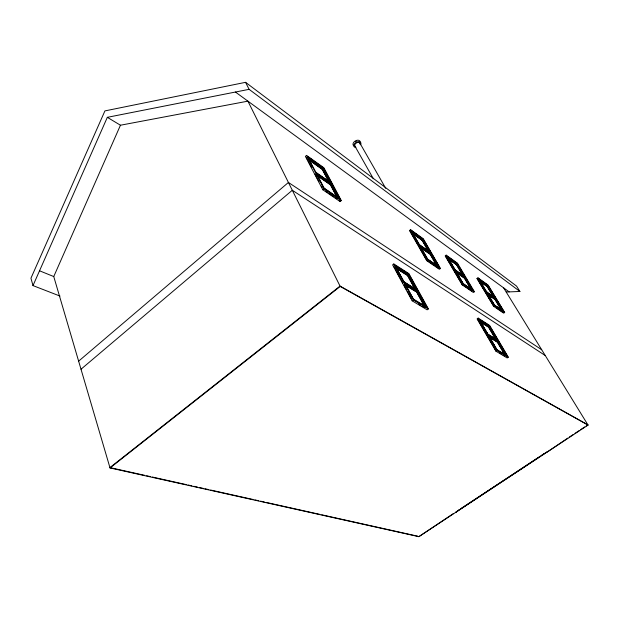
<?xml version="1.0" encoding="UTF-8"?>
<svg xmlns="http://www.w3.org/2000/svg" width="619" height="619" viewBox="0 0 619 619"><rect width="100%" height="100%" fill="white"/><g stroke="black" fill="none" stroke-linecap="round" stroke-linejoin="round"><path stroke-width="0.93" d="M60.004 296.075L32.993 285.599L107.335 117.331L249.101 89.337L519.921 291.464L506.265 292.006M53.752 276.554L120.45 125.224L247.91 101.152L340.21 286.435L588.05 425.091L418.846 536.673L110.035 467.949L53.752 276.554L39.539 270.789M306.567 155.392L305.399 156.398L322.809 189.762L340.117 201.57L341.309 200.587L323.838 167.734L306.567 155.392L324.023 188.749L341.309 200.587M307.666 156.684L324.263 188.369L340.218 199.31L323.605 168.059L307.666 156.684L323.319 168.306L339.483 198.73M78.628 361.163L288.415 182.458L541.695 349.743M81.004 369.233L292.3 190.257L545.262 355.538M315.86 172.33L315.566 172.585L331.815 183.495M308.363 159.524L322.22 169.366L323.087 168.631L330.438 182.473L329.703 183.085M322.809 189.762L324.023 188.749M316.549 175.177L330.422 184.833L331.304 184.098L338.825 198.281L324.194 188.246M409.507 230.508L410.559 229.68L423.264 238.764L440.434 268.476L439.374 269.288L426.723 260.653L409.507 230.508L411.008 231.576M110.035 467.949L340.21 286.435M411.473 230.771L422.947 239.344L439.521 267.393L423.203 239.135L411.473 230.771L427.861 259.4L439.521 267.393M412.881 233.773L422.104 240.327L422.878 239.715L430.112 252.25L419.388 244.745M393.808 263.949L392.601 264.886L412.153 300.819L427.156 309.833L428.379 308.912L408.865 273.613L393.808 263.949L413.399 299.867L428.379 308.912M419.581 244.931L431.281 253.117M427.652 259.191L438.345 266.526L430.963 253.72L430.174 254.332L420.974 247.925M395.34 265.922L408.772 274.101L427.319 307.682L420.51 303.975M395.526 267.88L407.488 275.509L408.378 274.821L416.587 289.692L415.836 290.265M426.723 260.653L427.806 259.825L440.434 268.476M404.068 282.04L417.933 290.69M446.198 255.144L445.193 255.918L462.161 284.833L473.38 292.485L474.402 291.735L457.503 263.222L446.198 255.144L463.19 284.059L474.402 291.735M447.026 257.852L447.854 259.57M416.649 292.129L417.554 291.441L425.957 306.676L413.275 299L404.834 283.533L417.554 291.441M457.24 263.795L473.295 290.915L457.24 263.795L447.552 256.885M447.638 258.471L456.482 264.746L457.224 264.181L464.343 276.221L454.818 269.544L447.661 257.372L457.224 264.181M427.319 307.682L413.183 299.55L415.628 301.027M412.153 300.819L413.399 299.867M455.863 273.211L455.019 271.455L455.994 273.111M464.436 277.784L465.442 277.033M454.895 271.548L464.428 278.194L465.179 277.629L472.444 289.901L462.958 283.394L455.654 270.975L465.179 277.629M473.55 290.721L462.942 283.827L464.536 284.918M462.161 284.833L463.19 284.059M477.009 278.558L477.969 277.838L488.089 285.073L504.671 312.463L503.696 313.168L493.668 306.328L477.009 278.558L478.564 279.672M487.161 286.164L488.112 285.46L503.874 311.512L501.32 310.104M486.364 291.634L494.883 297.6L487.888 286.032L487.176 286.558L479.385 281.026M489.675 297.522L486.627 291.858M495.92 298.366L486.379 292.044M488.012 294.621L494.983 299.48L495.703 298.954L502.829 310.738L502.226 311.179M494.388 305.36L503.874 311.512M493.668 306.328L494.658 305.608L504.671 312.463M478.201 318.112L477.117 318.909L495.943 351.197L507.193 357.96L508.292 357.186L489.575 325.416L478.201 318.112L497.065 350.4L508.292 357.186M479.64 319.891L489.598 325.904L507.394 356.126L496.748 350.052L507.394 356.126M479.725 321.547L488.553 327.18L489.358 326.592L497.243 340.001L487.671 334.028L479.733 320.441L489.358 326.592M487.973 334.353L498.403 340.86M488.577 336.713L497.359 342.152L498.171 341.572L506.226 355.26L505.537 355.747M495.943 351.197L497.065 350.4M453.317 513.608L418.846 536.673M458.927 509.909L455.855 512.261M460.521 508.849L538.84 457.201M541.238 455.615L544.434 453.503M546.979 452.172L567.77 438.12M569.379 437.053L573.403 434.399M575.012 433.339L579.036 430.685M580.653 429.617L584.676 426.963M586.286 425.903L587.895 424.843L340.032 286.079L109.927 467.585L144.761 475.346M455.994 512.083L546.832 451.924M519.921 291.464L516.563 286.102L245.565 82.327L104.913 110.909L30.95 278.217L32.993 285.599M146.641 475.771L150.409 476.607M152.289 477.025L186.187 484.584M188.068 485.002L191.836 485.845M193.716 486.263L197.484 487.099M199.364 487.517L203.133 488.36M205.013 488.778L208.781 489.621M210.661 490.039L253.032 499.479M254.912 499.904L258.68 500.74M260.56 501.158L264.328 502.001M266.209 502.419L319.876 514.381M321.756 514.799L417.786 536.209M418.769 304.184L420.394 305.167M422.026 306.15L424.464 307.62M499.904 353.054L501.506 354.014M503.1 354.973L504.702 355.94M107.335 117.331L120.45 125.224M417.252 302.01L418.877 302.993M506.226 355.26L496.717 349.503L488.608 335.622L498.171 341.572M404.865 284.616L416.796 292.013L424.727 306.405M488.716 336.612L497.49 342.059L505.065 354.942M405.507 285.227L415.852 291.634M416.587 289.692L403.867 281.761L395.634 266.673L408.378 274.821M395.673 267.764L407.635 275.393L415.38 289.437M479.857 321.454L488.685 327.08L496.57 340.489M408.772 274.101L394.868 265.195L413.492 299.317M489.598 325.904L479.106 319.18L497.026 349.851M326.236 190.188L330.801 193.314M332.318 194.351L334.6 195.913M336.883 197.476L339.158 199.039M428.371 260.142L433.037 263.338M435.374 264.94L439.258 267.601M466.13 286.001L472.498 290.365M495.154 305.887L499.773 309.051M325.331 190.946L327.613 192.501M329.138 193.538L333.703 196.656M335.227 197.701L336.744 198.738M429.122 261.829L426.785 260.235L418.521 245.758M430.677 262.889L434.569 265.551M436.124 266.611L438.461 268.205M466.153 287.123L462.176 284.407L446.051 256.931M467.747 288.214L471.732 290.938M496.732 308.007L502.899 312.224M494.357 304.927L502.829 310.738M316.704 175.045L330.569 184.71L337.641 198.065M420.34 247.283L430.306 254.231L437.223 266.232M455.754 271.965L464.552 278.101L471.81 290.373M487.354 293.994L495.107 299.395L501.754 310.398M455.538 270.472L465.186 277.219M316.673 173.885L331.304 184.098M420.239 246.23L430.963 253.72M487.192 293.004L495.703 298.954M458.586 273.103L460.049 274.124M315.814 172.237L330.438 182.473M308.51 159.393L322.367 169.242L329.277 182.272M412.239 233.123L422.235 240.226L428.975 251.925M447.769 258.371L456.605 264.653L463.716 276.693M479.508 280.933L487.3 286.473L493.784 297.213M457.487 263.609L447.057 256.158L463.205 283.634M488.112 285.46L478.773 278.798L494.627 305.175M308.471 158.224L323.087 168.631M412.122 232.055L422.878 239.715M479.33 279.927L487.888 286.032M235.429 92.038L509.143 291.889M503.634 287.866L588.05 425.091M503.626 311.69L487.873 285.638L478.526 278.976L477.806 279.517L493.645 305.902M487.679 287.386L493.165 296.478M494.983 299.48L501.63 310.483M477.969 277.838L494.658 305.608M479.508 280.608L483.439 287.139M484.422 288.771L485.892 291.224M490.619 299.093L491.563 300.656M492.5 302.227L493.916 304.571M486.58 293.452L487.532 295.046M490.875 300.61L491.834 302.196M492.786 303.79L493.738 305.376M479.075 281.25L485.636 292.168M486.457 293.545L487.416 295.131M488.368 296.725L491.71 302.289M492.662 303.875L493.614 305.469M456.482 264.746L463.592 276.786M464.428 278.194L471.198 289.653M489.335 326.097L507.123 356.32M488.553 327.18L495.966 339.792M497.359 342.152L504.926 355.035M448.814 261.195L449.765 262.82M453.1 268.499L454.052 270.124M456.837 274.867L457.812 276.523M459.267 279.007L460.242 280.662M461.209 282.318L462.184 283.974M479.299 320.178L481.628 324.17M482.565 325.764L483.501 327.366M484.429 328.96L485.366 330.561M486.294 332.155L487.23 333.749M488.174 335.366L491.509 341.077M492.461 342.709L495.796 348.42M482.186 326.631L483.122 328.232M485.915 333.03L486.851 334.624M489.683 339.483L491.115 341.936M493.97 346.833L495.401 349.278M478.023 319.969L495.912 350.648M422.104 240.327L428.843 252.026M430.638 255.129L436.627 265.536M410.559 229.68L427.806 259.825M414.513 238.23L415.867 240.605M422.22 251.716L423.141 253.333M424.069 254.951L424.998 256.576M359.894 143.121L385.714 188.315M410.428 231.591L418.042 244.931M354.873 146.061L373.373 178.752M408.478 274.333L427.017 307.906M407.488 275.509L414.769 288.733M417.113 292.973L424.572 306.521M393.661 266.131L394.582 267.818M395.502 269.505L402.845 282.984M404.184 285.452L406.428 289.568M407.325 291.209L411.356 298.613M339.227 199.891L340.117 201.57M322.22 169.366L328.697 181.584M330.422 184.833L337.494 198.181M306.498 157.683L307.357 159.331M308.216 160.979L311.659 167.571M315.11 174.187L319.079 181.785M321.284 186.01L322.166 187.696M245.565 82.327L249.101 89.337M355.67 146.68A2.909 1.88 -31.1 0 1 355.058 144.273A2.909 1.88 -31.1 0 1 358.293 142.385A2.909 1.88 -31.1 0 1 360.018 144.142M355.886 147.523A3.892 2.522 -31.1 0 1 354.13 144.42A3.892 2.522 -31.1 0 1 358.888 141.635A3.892 2.522 -31.1 0 1 360.622 144.753M354.292 145.96A3.892 2.522 -31.1 0 1 353.464 142.734A3.892 2.522 -31.1 0 1 357.79 140.211A3.892 2.522 -31.1 0 1 360.096 142.563M355.646 141.519A2.909 1.888 -31.1 0 1 356.335 141.194"/></g></svg>
